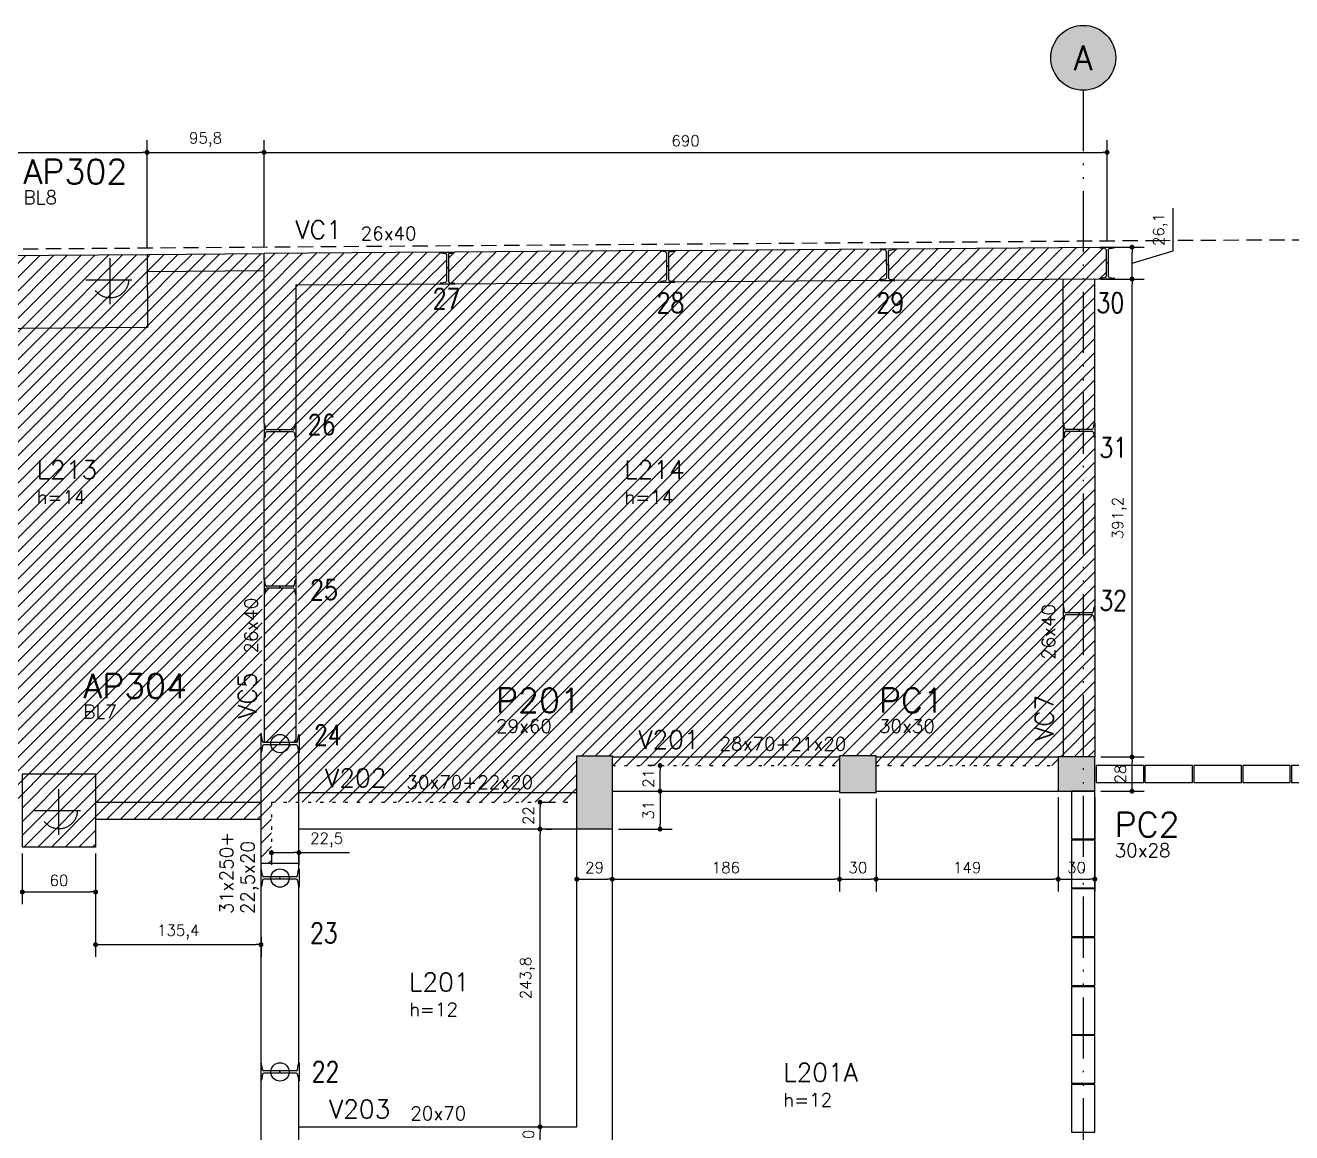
# Model space of a CAD drawing. Extents: x -15987 to 10579, y -7737 to -1189.
# Drawn here: x 5998 to 7035, y -6315 to -5409 of the extents above; entities that cross this region are included whole.
import ezdxf
from ezdxf.enums import TextEntityAlignment as Align

# ---------------------------------------------------------------- set-up
doc = ezdxf.new("R2010")
doc.units = 0
doc.header["$LTSCALE"] = 25
for name, pattern in [('DASHED2', [0.375, 0.25, -0.125]), ('ESTILO_TQS_0002', [0.4, 0.1, -0.3]), ('ESTILO_TQS_0004', [3.3, 2, -0.4, 0.05, -0.4, 0.05, -0.4])]:
    doc.linetypes.add(name, pattern=pattern)
for name, color, linetype in [('228', 7, 'Continuous'), ('72', 7, 'Continuous'), ('COTA', 1, 'Continuous'), ('EIXOS', 1, 'ESTILO_TQS_0004'), ('ESTACA', 1, 'ESTILO_TQS_0002'), ('H2', 252, 'Continuous'), ('H4', 254, 'Continuous'), ('IND-EIXOS', 2, 'Continuous'), ('L-D', 2, 'Continuous'), ('L-N', 4, 'Continuous'), ('P-D', 2, 'Continuous'), ('P-N', 5, 'Continuous'), ('P-S', 5, 'Continuous'), ('PIL-N', 4, 'Continuous'), ('PROJ', 252, 'Continuous'), ('SOLO-FUNDAÇOES', 7, 'Continuous'), ('SOLOD-TEXTO-007', 7, 'Continuous'), ('TERRENO', 1, 'DASHED2'), ('TEXT-EIXOS', 3, 'Continuous'), ('VIG-D', 2, 'Continuous'), ('VIG-N', 4, 'Continuous'), ('VIGA', 3, 'Continuous'), ('VIGAT', 3, 'ESTILO_TQS_0002')]:
    doc.layers.add(name, color=color, linetype=linetype)
doc.styles.add('COTA', font='romans.shx')
doc.styles.add('ROMANS', font='ROMANS')
doc.styles.get("Standard").update_dxf_attribs({"font": 'romans.shx'})
doc.dimstyles.new('forma', dxfattribs={"dimscale": 5, "dimtxt": 1.8, "dimasz": 0.8, "dimexe": 2, "dimexo": 1, "dimgap": 1, "dimtad": 1, "dimdec": 1, "dimzin": 9, "dimtxsty": 'COTA', "dimblk1": 'DOT', "dimblk2": 'DOT', "dimsah": 1, "dimcen": 0, "dimdle": 1, "dimclrd": 256, "dimclre": 256, "dimclrt": 2, "dimadec": 0, "dimazin": 0, "dimtfac": 1, "dimtdec": 0, "dimtmove": 0, "dimatfit": 3, "dimfxl": 1, "dimtolj": 1, "dimtzin": 0, "dimarcsym": 0})

# ---------------------------------------------------------------- blocks, each defined once
blk = doc.blocks.new('A$Cfd6049db')
at = {"layer": 'PROJ'}
for points in [[(-2815.9, -408), (-2776.9, -408), (-2776.9, -394), (-2815.9, -394), (-2815.9, -408)], [(-2775.9, -408), (-2736.9, -408), (-2736.9, -394), (-2775.9, -394), (-2775.9, -408)], [(-2735.9, -408), (-2696.9, -408), (-2696.9, -394), (-2735.9, -394), (-2735.9, -408)], [(-2695.9, -408), (-2656.9, -408), (-2656.9, -394), (-2695.9, -394), (-2695.9, -408)], [(-2655.9, -408), (-2616.9, -408), (-2616.9, -394), (-2655.9, -394), (-2655.9, -408)], [(-2835.9, -415), (-2835.9, -454), (-2816.9, -454), (-2816.9, -415), (-2835.9, -415)], [(-2835.9, -455), (-2835.9, -494), (-2816.9, -494), (-2816.9, -455), (-2835.9, -455)], [(-2835.9, -495), (-2835.9, -534), (-2816.9, -534), (-2816.9, -495), (-2835.9, -495)], [(-2835.9, -535), (-2835.9, -574), (-2816.9, -574), (-2816.9, -535), (-2835.9, -535)], [(-2835.9, -575), (-2835.9, -614), (-2816.9, -614), (-2816.9, -575), (-2835.9, -575)], [(-2835.9, -615), (-2835.9, -654), (-2816.9, -654), (-2816.9, -615), (-2835.9, -615)], [(-2835.9, -655), (-2835.9, -694), (-2816.9, -694), (-2816.9, -655), (-2835.9, -655)]]:
    blk.add_lwpolyline(points, dxfattribs=at)
blk = doc.blocks.new('_EST70')
at = {"layer": 'ESTACA', "linetype": 'ESTILO_TQS_0002'}
for p, q in [((0, -1.333), (0, 1.333)), ((-1.333, 0), (1.333, 0))]:
    blk.add_line(p, q, dxfattribs=at)
blk.add_circle((0, 0), 1, dxfattribs=at)
blk = doc.blocks.new('_Dot')
at = {"color": 0, "linetype": 'ByBlock', "lineweight": -2}
blk.add_line((-0.5, 0), (-1, 0), dxfattribs=at)
at = {"color": 0, "linetype": 'ByBlock', "const_width": 0.5}
blk.add_lwpolyline([(-0.25, 0, 1), (0.25, 0, 1)], format="xyb", close=True, dxfattribs=at)
blk = doc.blocks.new('*D49')
at = {"layer": 'COTA', "lineweight": -2, "transparency": 16777216}
for p, q in [((5857.7, -5593), (5857.7, -5502.7)), ((6097.7, -5591.2), (6097.7, -5502.7)), ((5861.7, -5512.7), (6093.7, -5512.7))]:
    blk.add_line(p, q, dxfattribs=at)
at = {"layer": 'Defpoints', "color": 0, "transparency": 16777216}
for p in [(6097.7, -5512.7), (6097.7, -5596.2), (5857.7, -5598)]:
    blk.add_point(p, dxfattribs=at)
at = {"layer": 'COTA', "lineweight": -2, "transparency": 16777216, "xscale": 4, "yscale": 4, "zscale": 4, "rotation": 180}
blk.add_blockref('_Dot', (5857.7, -5512.7), dxfattribs=at)
at = {"layer": 'COTA', "lineweight": -2, "transparency": 16777216, "xscale": 4, "yscale": 4, "zscale": 4}
blk.add_blockref('_Dot', (6097.7, -5512.7), dxfattribs=at)
at = {"layer": 'COTA', "color": 2, "transparency": 16777216, "insert": (5977.7, -5503.2), "char_height": 9, "attachment_point": 5, "style": 'COTA'}
blk.add_mtext('\\A1;240 ', dxfattribs=at)
blk = doc.blocks.new('*D50')
at = {"layer": 'COTA', "lineweight": -2, "transparency": 16777216}
for p, q in [((6097.7, -5591.2), (6097.7, -5502.7)), ((6193.5, -5590.4), (6193.5, -5502.7)), ((6101.7, -5512.7), (6189.5, -5512.7))]:
    blk.add_line(p, q, dxfattribs=at)
at = {"layer": 'Defpoints', "color": 0, "transparency": 16777216}
for p in [(6193.5, -5512.7), (6097.7, -5596.2), (6193.5, -5595.4)]:
    blk.add_point(p, dxfattribs=at)
at = {"layer": 'COTA', "lineweight": -2, "transparency": 16777216, "xscale": 4, "yscale": 4, "zscale": 4, "rotation": 180}
blk.add_blockref('_Dot', (6097.7, -5512.7), dxfattribs=at)
at = {"layer": 'COTA', "lineweight": -2, "transparency": 16777216, "xscale": 4, "yscale": 4, "zscale": 4}
blk.add_blockref('_Dot', (6193.5, -5512.7), dxfattribs=at)
at = {"layer": 'COTA', "color": 2, "transparency": 16777216, "insert": (6145.6, -5502.3), "char_height": 9, "attachment_point": 5, "style": 'COTA'}
blk.add_mtext('\\A1;95,8 ', dxfattribs=at)
blk = doc.blocks.new('*D53')
at = {"layer": 'COTA', "lineweight": -2, "transparency": 16777216}
for p, q in [((6449.5, -6102.6), (6449.5, -6097.6)), ((6453.5, -6107.6), (6474.5, -6107.6)), ((6478.5, -6112.6), (6478.5, -6117.6))]:
    blk.add_line(p, q, dxfattribs=at)
at = {"layer": 'Defpoints', "color": 0, "transparency": 16777216}
for p in [(6449.5, -6107.6), (6478.5, -6107.6), (6478.5, -6107.6)]:
    blk.add_point(p, dxfattribs=at)
at = {"layer": 'COTA', "lineweight": -2, "transparency": 16777216, "xscale": 4, "yscale": 4, "zscale": 4, "rotation": 180}
blk.add_blockref('_Dot', (6449.5, -6107.6), dxfattribs=at)
at = {"layer": 'COTA', "lineweight": -2, "transparency": 16777216, "xscale": 4, "yscale": 4, "zscale": 4}
blk.add_blockref('_Dot', (6478.5, -6107.6), dxfattribs=at)
at = {"layer": 'COTA', "color": 2, "transparency": 16777216, "insert": (6464, -6098.1), "char_height": 9, "attachment_point": 5, "style": 'COTA'}
blk.add_mtext('\\A1;29 ', dxfattribs=at)
blk = doc.blocks.new('*D54')
at = {"layer": 'COTA', "lineweight": -2, "transparency": 16777216}
for p, q in [((6664.5, -6041.6), (6664.5, -6117.6)), ((6478.5, -6112.6), (6478.5, -6117.6)), ((6482.5, -6107.6), (6660.5, -6107.6))]:
    blk.add_line(p, q, dxfattribs=at)
at = {"layer": 'Defpoints', "color": 0, "transparency": 16777216}
for p in [(6664.5, -6036.6), (6478.5, -6107.6), (6664.5, -6107.6)]:
    blk.add_point(p, dxfattribs=at)
at = {"layer": 'COTA', "lineweight": -2, "transparency": 16777216, "xscale": 4, "yscale": 4, "zscale": 4, "rotation": 180}
blk.add_blockref('_Dot', (6478.5, -6107.6), dxfattribs=at)
at = {"layer": 'COTA', "lineweight": -2, "transparency": 16777216, "xscale": 4, "yscale": 4, "zscale": 4}
blk.add_blockref('_Dot', (6664.5, -6107.6), dxfattribs=at)
at = {"layer": 'COTA', "color": 2, "transparency": 16777216, "insert": (6571.5, -6098.1), "char_height": 9, "attachment_point": 5, "style": 'COTA'}
blk.add_mtext('\\A1;186 ', dxfattribs=at)
blk = doc.blocks.new('*D55')
at = {"layer": 'COTA', "lineweight": -2, "transparency": 16777216}
for p, q in [((6664.5, -6041.6), (6664.5, -6117.6)), ((6694.5, -6041.6), (6694.5, -6117.6)), ((6668.5, -6107.6), (6690.5, -6107.6))]:
    blk.add_line(p, q, dxfattribs=at)
at = {"layer": 'Defpoints', "color": 0, "transparency": 16777216}
for p in [(6664.5, -6036.6), (6694.5, -6036.6), (6694.5, -6107.6)]:
    blk.add_point(p, dxfattribs=at)
at = {"layer": 'COTA', "lineweight": -2, "transparency": 16777216, "xscale": 4, "yscale": 4, "zscale": 4, "rotation": 180}
blk.add_blockref('_Dot', (6664.5, -6107.6), dxfattribs=at)
at = {"layer": 'COTA', "lineweight": -2, "transparency": 16777216, "xscale": 4, "yscale": 4, "zscale": 4}
blk.add_blockref('_Dot', (6694.5, -6107.6), dxfattribs=at)
at = {"layer": 'COTA', "color": 2, "transparency": 16777216, "insert": (6679.5, -6098.1), "char_height": 9, "attachment_point": 5, "style": 'COTA'}
blk.add_mtext('\\A1;30 ', dxfattribs=at)
blk = doc.blocks.new('*D56')
at = {"layer": 'COTA', "lineweight": -2, "transparency": 16777216}
for p, q in [((6694.5, -6041.6), (6694.5, -6117.6)), ((6843.5, -6040.6), (6843.5, -6117.6)), ((6698.5, -6107.6), (6839.5, -6107.6))]:
    blk.add_line(p, q, dxfattribs=at)
at = {"layer": 'Defpoints', "color": 0, "transparency": 16777216}
for p in [(6694.5, -6036.6), (6843.5, -6035.6), (6843.5, -6107.6)]:
    blk.add_point(p, dxfattribs=at)
at = {"layer": 'COTA', "lineweight": -2, "transparency": 16777216, "xscale": 4, "yscale": 4, "zscale": 4, "rotation": 180}
blk.add_blockref('_Dot', (6694.5, -6107.6), dxfattribs=at)
at = {"layer": 'COTA', "lineweight": -2, "transparency": 16777216, "xscale": 4, "yscale": 4, "zscale": 4}
blk.add_blockref('_Dot', (6843.5, -6107.6), dxfattribs=at)
at = {"layer": 'COTA', "color": 2, "transparency": 16777216, "insert": (6769, -6098.1), "char_height": 9, "attachment_point": 5, "style": 'COTA'}
blk.add_mtext('\\A1;149 ', dxfattribs=at)
blk = doc.blocks.new('*D57')
at = {"layer": 'COTA', "lineweight": -2, "transparency": 16777216}
for p, q in [((6843.5, -6040.6), (6843.5, -6117.6)), ((6873.5, -6040.6), (6873.5, -6117.6)), ((6847.5, -6107.6), (6869.5, -6107.6))]:
    blk.add_line(p, q, dxfattribs=at)
at = {"layer": 'Defpoints', "color": 0, "transparency": 16777216}
for p in [(6843.5, -6035.6), (6873.5, -6035.6), (6873.5, -6107.6)]:
    blk.add_point(p, dxfattribs=at)
at = {"layer": 'COTA', "lineweight": -2, "transparency": 16777216, "xscale": 4, "yscale": 4, "zscale": 4, "rotation": 180}
blk.add_blockref('_Dot', (6843.5, -6107.6), dxfattribs=at)
at = {"layer": 'COTA', "lineweight": -2, "transparency": 16777216, "xscale": 4, "yscale": 4, "zscale": 4}
blk.add_blockref('_Dot', (6873.5, -6107.6), dxfattribs=at)
at = {"layer": 'COTA', "color": 2, "transparency": 16777216, "insert": (6858.5, -6098.1), "char_height": 9, "attachment_point": 5, "style": 'COTA'}
blk.add_mtext('\\A1;30 ', dxfattribs=at)
blk = doc.blocks.new('*D58')
at = {"layer": 'COTA', "lineweight": -2, "transparency": 16777216}
for p, q in [((6878.5, -6007.6), (6913.9, -6007.6)), ((6903.9, -6031.6), (6903.9, -6011.6)), ((6878.5, -6035.6), (6913.9, -6035.6))]:
    blk.add_line(p, q, dxfattribs=at)
at = {"layer": 'Defpoints', "color": 0, "transparency": 16777216}
for p in [(6873.5, -6007.6), (6903.9, -6007.6), (6873.5, -6035.6)]:
    blk.add_point(p, dxfattribs=at)
at = {"layer": 'COTA', "lineweight": -2, "transparency": 16777216, "xscale": 4, "yscale": 4, "zscale": 4}
for p, rotation in [((6903.9, -6007.6), 90), ((6903.9, -6035.6), 270)]:
    blk.add_blockref('_Dot', p, dxfattribs=dict(at, rotation=rotation))
at = {"layer": 'COTA', "color": 2, "transparency": 16777216, "insert": (6894.4, -6021.6), "char_height": 9, "attachment_point": 5, "rotation": 90, "style": 'COTA'}
blk.add_mtext('\\A1;28 ', dxfattribs=at)
blk = doc.blocks.new('*D59')
at = {"layer": 'COTA', "lineweight": -2, "transparency": 16777216}
for p, q in [((6878.5, -5616.4), (6913.9, -5616.4)), ((6903.9, -6003.6), (6903.9, -5620.4)), ((6878.5, -6007.6), (6913.9, -6007.6))]:
    blk.add_line(p, q, dxfattribs=at)
at = {"layer": 'Defpoints', "color": 0, "transparency": 16777216}
for p in [(6873.5, -5616.4), (6903.9, -5616.4), (6873.5, -6007.6)]:
    blk.add_point(p, dxfattribs=at)
at = {"layer": 'COTA', "lineweight": -2, "transparency": 16777216, "xscale": 4, "yscale": 4, "zscale": 4}
for p, rotation in [((6903.9, -5616.4), 90), ((6903.9, -6007.6), 270)]:
    blk.add_blockref('_Dot', p, dxfattribs=dict(at, rotation=rotation))
at = {"layer": 'COTA', "color": 2, "transparency": 16777216, "insert": (6893.5, -5812), "char_height": 9, "attachment_point": 5, "rotation": 90, "style": 'COTA'}
blk.add_mtext('\\A1;391,2 ', dxfattribs=at)
blk = doc.blocks.new('*D60')
at = {"layer": 'COTA', "lineweight": -2, "transparency": 16777216}
for p, q in [((6937.5, -5593.3), (6937.5, -5558.4)), ((6888.5, -5590.3), (6913.9, -5590.3)), ((6903.9, -5603.4), (6937.5, -5593.3)), ((6903.9, -5612.4), (6903.9, -5594.3)), ((6878.5, -5616.4), (6913.9, -5616.4))]:
    blk.add_line(p, q, dxfattribs=at)
at = {"layer": 'Defpoints', "color": 0, "transparency": 16777216}
for p in [(6883.5, -5590.3), (6903.9, -5590.3), (6873.5, -5616.4)]:
    blk.add_point(p, dxfattribs=at)
at = {"layer": 'COTA', "lineweight": -2, "transparency": 16777216, "xscale": 4, "yscale": 4, "zscale": 4}
for p, rotation in [((6903.9, -5590.3), 90), ((6903.9, -5616.4), 270)]:
    blk.add_blockref('_Dot', p, dxfattribs=dict(at, rotation=rotation))
at = {"layer": 'COTA', "color": 2, "transparency": 16777216, "insert": (6927.1, -5575.9), "char_height": 9, "attachment_point": 5, "rotation": 90, "style": 'COTA'}
blk.add_mtext('\\A1;26,1 ', dxfattribs=at)
blk = doc.blocks.new('*D90')
at = {"layer": 'COTA', "lineweight": -2, "transparency": 16777216}
for p, q in [((6499.6, -6035.6), (6527.6, -6035.6)), ((6517.6, -6039.6), (6517.6, -6062.6)), ((6483.5, -6066.6), (6527.6, -6066.6))]:
    blk.add_line(p, q, dxfattribs=at)
at = {"layer": 'Defpoints', "color": 0, "transparency": 16777216}
for p in [(6494.6, -6035.6), (6478.5, -6066.6), (6517.6, -6066.6)]:
    blk.add_point(p, dxfattribs=at)
at = {"layer": 'COTA', "lineweight": -2, "transparency": 16777216, "xscale": 4, "yscale": 4, "zscale": 4}
for p, rotation in [((6517.6, -6035.6), 90), ((6517.6, -6066.6), 270)]:
    blk.add_blockref('_Dot', p, dxfattribs=dict(at, rotation=rotation))
at = {"layer": 'COTA', "color": 2, "transparency": 16777216, "insert": (6508.1, -6051.1), "char_height": 9, "attachment_point": 5, "rotation": 90, "style": 'COTA'}
blk.add_mtext('\\A1;31 ', dxfattribs=at)
blk = doc.blocks.new('perfilW310x52')
at = {"layer": 'PROJ', "linetype": 'Continuous'}
for p, q in [((-0.084, 0.158), (0.064, 0.158)), ((-0.031, 0.144), (-0.076, 0.151)), ((-0.02, 0.132), (-0.02, -0.132)), ((0, 0.132), (0, -0.132)), ((0.011, 0.144), (0.056, 0.151)), ((-0.084, -0.158), (0.064, -0.158)), ((-0.031, -0.144), (-0.076, -0.151)), ((0.011, -0.144), (0.056, -0.151))]:
    blk.add_line(p, q, dxfattribs=at)
at = {"layer": 'PROJ'}
blk.add_circle((-0.01, 0), 0.075, dxfattribs=at)
at = {"layer": 'PROJ', "linetype": 'Continuous'}
for centre, radius, start, end in [((-0.076, 0.158), 0.00749, 180, 270), ((-0.032, 0.132), 0.0125, 0, 81.1582), ((0.012, 0.132), 0.0125, 98.8418, 180), ((0.056, 0.158), 0.00749, 270, 0), ((-0.076, -0.158), 0.00749, 90, 180), ((-0.032, -0.132), 0.0125, 278.8418, 0), ((0.012, -0.132), 0.0125, 180, 261.1582), ((0.056, -0.158), 0.00749, 0, 90)]:
    blk.add_arc(centre, radius, start, end, dxfattribs=at)
at = {"layer": 'PROJ'}
blk.add_point((-0.01, 0), dxfattribs=at)
blk = doc.blocks.new('perfilW250x38-5')
at = {"layer": 'PROJ', "linetype": 'Continuous'}
for p, q in [((0.086, 0.066), (0.206, 0.066)), ((0.129, 0.054), (0.092, 0.059)), ((0.138, 0.043), (0.138, -0.172)), ((0.154, 0.043), (0.154, -0.172)), ((0.163, 0.054), (0.2, 0.059)), ((0.086, -0.194), (0.206, -0.194)), ((0.129, -0.183), (0.092, -0.188)), ((0.163, -0.183), (0.2, -0.188))]:
    blk.add_line(p, q, dxfattribs=at)
for centre, radius, start, end in [((0.092, 0.066), 0.00614, 180, 270), ((0.128, 0.043), 0.0102, 0, 81.1582), ((0.164, 0.043), 0.0102, 98.8418, 180), ((0.2, 0.066), 0.00614, 270, 0), ((0.092, -0.194), 0.00614, 90, 180), ((0.128, -0.172), 0.0102, 278.8418, 0), ((0.164, -0.172), 0.0102, 180, 261.1582), ((0.2, -0.194), 0.00614, 0, 90)]:
    blk.add_arc(centre, radius, start, end, dxfattribs=at)
at = {"layer": 'PROJ'}
blk.add_point((0.146, -0.064), dxfattribs=at)
blk = doc.blocks.new('A$Cef5519e7')
at = {"layer": 'VIGA'}
for points in [[(554, -141.6), (410, -142.7)], [(410, -281.8), (410, -142.7)], [(734, -140.3), (566.1, -141.6)], [(746.1, -140.2), (914, -138.9)], [(926, -138.8), (1094, -137.6)], [(914.2, -164.9), (746.3, -166.2)], [(1094.2, -163.6), (926.2, -164.8)], [(1064, -281.5), (1064, -163.8)], [(1090, -281.5), (1090, -163.6)], [(436, -168.5), (554.2, -167.6)], [(436, -168.5), (436, -281.8)], [(566.1, -167.6), (734.2, -166.3)], [(410, -409.8), (410, -293.9)], [(436, -293.9), (436, -409.8)], [(1064, -293.6), (1064, -431.5)], [(1090, -293.6), (1090, -431.5)], [(410, -421.9), (410, -542.9)], [(436, -421.9), (436, -542.9)], [(407.5, -646.5), (407.5, -551.2)], [(438.5, -646.5), (438.5, -551.2)], [(407.5, -805.2), (407.5, -661.2)], [(438.5, -805.2), (438.5, -661.2)], [(407.5, -915.2), (407.5, -820)], [(438.5, -915.2), (438.5, -820)]]:
    blk.add_lwpolyline(points, dxfattribs=at)
at = {"layer": 'SOLO-FUNDAÇOES', "color": 111, "xscale": 100, "yscale": 100, "zscale": 100}
blk.add_blockref('perfilW250x38-5', (545.4, -148.1), dxfattribs=at)
for name, p, rotation in [('perfilW250x38-5', (725.5, -146.9), 0.4262441067884888), ('perfilW250x38-5', (905.5, -145.5), 0.4262441067884888), ('perfilW250x38-5', (1085.4, -144.2), 0.4262441067884888), ('perfilW250x38-5', (429.4, -273.3), 270), ('perfilW250x38-5', (1083.4, -272.9), 270), ('perfilW250x38-5', (429.4, -401.3), 270), ('perfilW250x38-5', (1083.4, -423), 270), ('perfilW310x52', (423, -544.9), 270), ('perfilW310x52', (423, -654.9), 270), ('perfilW310x52', (423, -813.6), 270)]:
    blk.add_blockref(name, p, dxfattribs=dict(at, rotation=rotation))
at = {"layer": 'SOLOD-TEXTO-007', "style": 'ROMANS', "width": 0.8}
for s, p in [('27', (548, -188)), ('28', (731.3, -191.3)), ('29', (911.3, -191.3)), ('30', (1091.3, -191.3)), ('26', (445.8, -291)), ('31', (1093.6, -309.8)), ('25', (447.7, -426.2)), ('32', (1093.6, -435)), ('24', (450.8, -545.1)), ('23', (447.6, -707.2)), ('22', (449, -820.6))]:
    blk.add_text(s, height=16.5, dxfattribs=at).set_placement(p)
blk = doc.blocks.new('*D139')
at = {"layer": 'COTA', "lineweight": -2, "transparency": 16777216}
for p, q in [((6193.5, -5590.4), (6193.5, -5502.7)), ((6883.5, -5585.3), (6883.5, -5502.7)), ((6197.5, -5512.7), (6879.5, -5512.7))]:
    blk.add_line(p, q, dxfattribs=at)
at = {"layer": 'Defpoints', "color": 0, "transparency": 16777216}
for p in [(6883.5, -5512.7), (6193.5, -5595.4), (6883.5, -5590.3)]:
    blk.add_point(p, dxfattribs=at)
at = {"layer": 'COTA', "lineweight": -2, "transparency": 16777216, "xscale": 4, "yscale": 4, "zscale": 4, "rotation": 180}
blk.add_blockref('_Dot', (6193.5, -5512.7), dxfattribs=at)
at = {"layer": 'COTA', "lineweight": -2, "transparency": 16777216, "xscale": 4, "yscale": 4, "zscale": 4}
blk.add_blockref('_Dot', (6883.5, -5512.7), dxfattribs=at)
at = {"layer": 'COTA', "color": 2, "transparency": 16777216, "insert": (6538.5, -5503.2), "char_height": 9, "attachment_point": 5, "style": 'COTA'}
blk.add_mtext('\\A1;690 ', dxfattribs=at)
blk = doc.blocks.new('*D99')
at = {"layer": 'COTA', "lineweight": -2, "transparency": 16777216}
for p, q in [((5995.6, -6086.5), (5995.6, -6128.1)), ((6055.6, -6086.5), (6055.6, -6128.1)), ((5999.6, -6118.1), (6051.6, -6118.1))]:
    blk.add_line(p, q, dxfattribs=at)
at = {"layer": 'Defpoints', "color": 0, "transparency": 16777216}
for p in [(5995.6, -6081.5), (6055.6, -6081.5), (6055.6, -6118.1)]:
    blk.add_point(p, dxfattribs=at)
at = {"layer": 'COTA', "lineweight": -2, "transparency": 16777216, "xscale": 4, "yscale": 4, "zscale": 4, "rotation": 180}
blk.add_blockref('_Dot', (5995.6, -6118.1), dxfattribs=at)
at = {"layer": 'COTA', "lineweight": -2, "transparency": 16777216, "xscale": 4, "yscale": 4, "zscale": 4}
blk.add_blockref('_Dot', (6055.6, -6118.1), dxfattribs=at)
at = {"layer": 'COTA', "color": 2, "transparency": 16777216, "insert": (6025.6, -6108.6), "char_height": 9, "attachment_point": 5, "style": 'COTA'}
blk.add_mtext('\\A1;60 ', dxfattribs=at)
blk = doc.blocks.new('*D106')
at = {"layer": 'COTA', "lineweight": -2, "transparency": 16777216}
for p, q in [((6424.4, -6310.3), (6429.4, -6310.3)), ((6419.4, -6326.3), (6419.4, -6314.3)), ((6424.4, -6330.3), (6429.4, -6330.3))]:
    blk.add_line(p, q, dxfattribs=at)
at = {"layer": 'Defpoints', "color": 0, "transparency": 16777216}
for p in [(6419.4, -6310.3), (6419.4, -6310.3), (6419.4, -6330.3)]:
    blk.add_point(p, dxfattribs=at)
at = {"layer": 'COTA', "lineweight": -2, "transparency": 16777216, "xscale": 4, "yscale": 4, "zscale": 4}
for p, rotation in [((6419.4, -6310.3), 90), ((6419.4, -6330.3), 270)]:
    blk.add_blockref('_Dot', p, dxfattribs=dict(at, rotation=rotation))
at = {"layer": 'COTA', "color": 2, "transparency": 16777216, "insert": (6409.9, -6320.3), "char_height": 9, "attachment_point": 5, "rotation": 90, "style": 'COTA'}
blk.add_mtext('\\A1;20 ', dxfattribs=at)
blk = doc.blocks.new('*D107')
at = {"layer": 'COTA', "lineweight": -2, "transparency": 16777216}
for p, q in [((6419.4, -6306.3), (6419.4, -6070.6)), ((6424.4, -6066.6), (6429.4, -6066.6)), ((6424.4, -6310.3), (6429.4, -6310.3))]:
    blk.add_line(p, q, dxfattribs=at)
at = {"layer": 'Defpoints', "color": 0, "transparency": 16777216}
for p in [(6419.4, -6066.6), (6419.4, -6066.6), (6419.4, -6310.3)]:
    blk.add_point(p, dxfattribs=at)
at = {"layer": 'COTA', "lineweight": -2, "transparency": 16777216, "xscale": 4, "yscale": 4, "zscale": 4}
for p, rotation in [((6419.4, -6066.6), 90), ((6419.4, -6310.3), 270)]:
    blk.add_blockref('_Dot', p, dxfattribs=dict(at, rotation=rotation))
at = {"layer": 'COTA', "color": 2, "transparency": 16777216, "insert": (6409, -6188.5), "char_height": 9, "attachment_point": 5, "rotation": 90, "style": 'COTA'}
blk.add_mtext('\\A1;243,8 ', dxfattribs=at)
blk = doc.blocks.new('*D113')
at = {"layer": 'COTA', "lineweight": -2, "transparency": 16777216}
for p, q in [((6419.4, -6062.6), (6419.4, -6048.6)), ((6421.6, -6044.6), (6429.4, -6044.6)), ((6424.4, -6066.6), (6429.4, -6066.6))]:
    blk.add_line(p, q, dxfattribs=at)
at = {"layer": 'Defpoints', "color": 0, "transparency": 16777216}
for p in [(6416.6, -6044.6), (6419.4, -6044.6), (6419.4, -6066.6)]:
    blk.add_point(p, dxfattribs=at)
at = {"layer": 'COTA', "lineweight": -2, "transparency": 16777216, "xscale": 4, "yscale": 4, "zscale": 4}
for p, rotation in [((6419.4, -6044.6), 90), ((6419.4, -6066.6), 270)]:
    blk.add_blockref('_Dot', p, dxfattribs=dict(at, rotation=rotation))
at = {"layer": 'COTA', "color": 2, "transparency": 16777216, "insert": (6409.9, -6055.6), "char_height": 9, "attachment_point": 5, "rotation": 90, "style": 'COTA'}
blk.add_mtext('\\A1;22 ', dxfattribs=at)
blk = doc.blocks.new('*D114')
at = {"layer": 'COTA', "lineweight": -2, "transparency": 16777216}
for p, q in [((6513.4, -6014.6), (6507.6, -6014.6)), ((6517.6, -6031.6), (6517.6, -6018.6)), ((6499.6, -6035.6), (6527.6, -6035.6))]:
    blk.add_line(p, q, dxfattribs=at)
at = {"layer": 'Defpoints', "color": 0, "transparency": 16777216}
for p in [(6517.6, -6014.6), (6518.4, -6014.6), (6494.6, -6035.6)]:
    blk.add_point(p, dxfattribs=at)
at = {"layer": 'COTA', "lineweight": -2, "transparency": 16777216, "xscale": 4, "yscale": 4, "zscale": 4}
for p, rotation in [((6517.6, -6014.6), 90), ((6517.6, -6035.6), 270)]:
    blk.add_blockref('_Dot', p, dxfattribs=dict(at, rotation=rotation))
at = {"layer": 'COTA', "color": 2, "transparency": 16777216, "insert": (6508.1, -6025.1), "char_height": 9, "attachment_point": 5, "rotation": 90, "style": 'COTA'}
blk.add_mtext('\\A1;21 ', dxfattribs=at)
blk = doc.blocks.new('*D115')
at = {"layer": 'COTA', "lineweight": -2, "transparency": 16777216}
for p, q in [((6199.5, -6083.9), (6199.5, -6095.9)), ((6222, -6083.9), (6222, -6095.9)), ((6203.5, -6085.9), (6218, -6085.9)), ((6222, -6085.9), (6263.4, -6085.9))]:
    blk.add_line(p, q, dxfattribs=at)
at = {"layer": 'Defpoints', "color": 0, "transparency": 16777216}
for p in [(6199.5, -6078.9), (6222, -6078.9), (6222, -6085.9)]:
    blk.add_point(p, dxfattribs=at)
at = {"layer": 'COTA', "lineweight": -2, "transparency": 16777216, "xscale": 4, "yscale": 4, "zscale": 4, "rotation": 180}
blk.add_blockref('_Dot', (6199.5, -6085.9), dxfattribs=at)
at = {"layer": 'COTA', "lineweight": -2, "transparency": 16777216, "xscale": 4, "yscale": 4, "zscale": 4}
blk.add_blockref('_Dot', (6222, -6085.9), dxfattribs=at)
at = {"layer": 'COTA', "color": 2, "transparency": 16777216, "insert": (6244.7, -6075.5), "char_height": 9, "attachment_point": 5, "style": 'COTA'}
blk.add_mtext('\\A1;22,5 ', dxfattribs=at)
blk = doc.blocks.new('*D116')
at = {"layer": 'COTA', "lineweight": -2, "transparency": 16777216}
for p, q in [((6055.6, -6086.5), (6055.6, -6171.2)), ((6191, -6155), (6191, -6171.2)), ((6059.6, -6161.2), (6187, -6161.2))]:
    blk.add_line(p, q, dxfattribs=at)
at = {"layer": 'Defpoints', "color": 0, "transparency": 16777216}
for p in [(6055.6, -6081.5), (6191, -6150), (6191, -6161.2)]:
    blk.add_point(p, dxfattribs=at)
at = {"layer": 'COTA', "lineweight": -2, "transparency": 16777216, "xscale": 4, "yscale": 4, "zscale": 4, "rotation": 180}
blk.add_blockref('_Dot', (6055.6, -6161.2), dxfattribs=at)
at = {"layer": 'COTA', "lineweight": -2, "transparency": 16777216, "xscale": 4, "yscale": 4, "zscale": 4}
blk.add_blockref('_Dot', (6191, -6161.2), dxfattribs=at)
at = {"layer": 'COTA', "color": 2, "transparency": 16777216, "insert": (6123.3, -6150.8), "char_height": 9, "attachment_point": 5, "style": 'COTA'}
blk.add_mtext('\\A1;135,4 ', dxfattribs=at)

msp = doc.modelspace()

# ---------------------------------------------------------------- hatches: boundary and pattern name
at = {"layer": 'H2'}
h = msp.add_hatch(dxfattribs=at)
h.set_pattern_fill('ANSI31', color=256, scale=2.5, style=0)
h.paths.add_polyline_path([(5857.72, -5598.04), (6097.71, -5596.19), (6098.17, -5656.19), (5858.18, -5658.04)])
h = msp.add_hatch(dxfattribs=at)
h.set_pattern_fill('ANSI31', color=256, scale=2.5, style=0)
h.paths.add_polyline_path([(6097.71, -5596.19), (6097.82, -5610.19), (6193.52, -5609.45), (6193.52, -5595.45)])
h = msp.add_hatch(dxfattribs=at)
h.set_pattern_fill('ANSI31', color=256, scale=2.5, style=0)
h.paths.add_polyline_path([(6337.52, -5594.34), (6338.13, -5594.95), (6341.87, -5595.53), (6342.74, -5596.54), (6342.74, -5618.13), (6341.87, -5619.14), (6338.13, -5619.72), (6337.52, -5620.34), (6219.52, -5621.25), (6219.52, -5734.58), (6218.9, -5735.2), (6218.32, -5738.94), (6217.31, -5739.8), (6195.72, -5739.8), (6194.71, -5738.94), (6194.13, -5735.2), (6193.52, -5734.58), (6193.52, -5595.45)])
h = msp.add_hatch(dxfattribs=at)
h.set_pattern_fill('ANSI31', color=256, scale=2.5, style=0)
h.paths.add_polyline_path([(6522.75, -5595.21, 0.3697038), (6521.87, -5594.21), (6518.13, -5593.65, -0.4142136), (6517.51, -5593.04), (6349.6, -5594.34, -0.3264465), (6349.17, -5594.92), (6345.24, -5595.53, 0.3697038), (6344.38, -5596.54), (6344.38, -5618.13, 0.3697038), (6345.24, -5619.14), (6348.98, -5619.72, -0.4119676), (6349.6, -5620.33), (6517.7, -5619.04, -0.3264465), (6518.13, -5618.45), (6522.05, -5617.81, 0.3697038), (6522.91, -5616.79)])
h = msp.add_hatch(dxfattribs=at)
h.set_pattern_fill('ANSI31', color=256, scale=2.5, style=0)
h.paths.add_polyline_path([(6702.74, -5593.87, 0.3697038), (6701.86, -5592.87), (6698.12, -5592.31, -0.4142136), (6697.5, -5591.7), (6529.59, -5592.95, -0.3264465), (6529.16, -5593.54), (6525.24, -5594.18, 0.3697038), (6524.38, -5595.2), (6524.54, -5616.78, 0.3697038), (6525.42, -5617.79), (6529.16, -5618.34, -0.4142132), (6529.78, -5618.95), (6697.69, -5617.7, -0.3264462), (6698.12, -5617.11), (6702.04, -5616.47, 0.3697038), (6702.9, -5615.46)])
h = msp.add_hatch(dxfattribs=at)
h.set_pattern_fill('ANSI31', color=256, scale=2.5, style=0)
h.paths.add_polyline_path([(6882.73, -5592.53, 0.3697038), (6881.85, -5591.53), (6878.11, -5590.97, -0.4142136), (6877.49, -5590.36), (6709.58, -5591.61, -0.3264465), (6709.15, -5592.2), (6705.23, -5592.84, 0.3697038), (6704.37, -5593.86), (6704.53, -5615.44, 0.3697038), (6705.41, -5616.45), (6709.15, -5617, -0.4142132), (6709.77, -5617.61), (6877.68, -5616.36, -0.3264462), (6878.11, -5615.77), (6882.03, -5615.13, 0.3697038), (6882.89, -5614.12)])
h = msp.add_hatch(dxfattribs=at)
h.set_pattern_fill('ANSI31', color=256, scale=2.5, style=0)
h.paths.add_polyline_path([(5868.52, -6021.45), (5868.52, -5657.96), (6098.17, -5656.19), (6097.82, -5610.19), (6193.52, -5609.45), (6191.02, -6044.59), (6190.67, -6044.6), (6055.65, -6044.6), (6055.65, -6021.45), (5995.65, -6021.45), (5995.65, -6044.6), (5891.52, -6044.6), (5891.52, -6021.45)])
h = msp.add_hatch(dxfattribs=at)
h.set_pattern_fill('ANSI31', color=256, scale=2.5, style=0)
h.paths.add_polyline_path([(6222.02, -6036.6), (6449.52, -6036.6), (6449.52, -6006.6), (6478.52, -6006.6), (6478.52, -6007.59), (6664.52, -6007.59), (6664.52, -6006.6), (6694.52, -6006.6), (6694.52, -6007.6), (6847.52, -6007.6), (6847.52, -5616.59), (6219.52, -5621.25)])
h = msp.add_hatch(dxfattribs=at)
h.set_pattern_fill('ANSI31', color=256, scale=2.5, style=0)
h.paths.add_polyline_path([(6847.52, -5616.59), (6873.52, -5616.39), (6873.52, -5734.27), (6872.91, -5734.89), (6872.33, -5738.63), (6871.32, -5739.49), (6849.73, -5739.49), (6848.72, -5738.63), (6848.14, -5734.89), (6847.52, -5734.27)])
h = msp.add_hatch(dxfattribs=at)
h.set_pattern_fill('ANSI31', color=256, scale=2.5, style=0)
h.paths.add_polyline_path([(6193.52, -5746.66), (6194.13, -5746.05), (6194.71, -5742.31), (6195.72, -5741.44), (6217.31, -5741.44), (6218.32, -5742.31), (6218.9, -5746.05), (6219.52, -5746.66), (6219.52, -5862.58), (6218.9, -5863.2), (6218.32, -5866.94), (6217.31, -5867.8), (6195.72, -5867.8), (6194.71, -5866.94), (6194.13, -5863.2), (6193.52, -5862.58)])
h = msp.add_hatch(dxfattribs=at)
h.set_pattern_fill('ANSI31', color=256, scale=2.5, style=0)
h.paths.add_polyline_path([(6847.52, -5746.35), (6848.14, -5745.74), (6848.72, -5742), (6849.73, -5741.13), (6871.32, -5741.13), (6872.33, -5742), (6872.91, -5745.74), (6873.52, -5746.35), (6873.52, -5884.31), (6872.91, -5884.93), (6872.33, -5888.67), (6871.32, -5889.54), (6849.73, -5889.54), (6848.72, -5888.67), (6848.14, -5884.93), (6847.52, -5884.31)])
h = msp.add_hatch(dxfattribs=at)
h.set_pattern_fill('ANSI31', color=256, scale=2.5, style=0)
h.paths.add_polyline_path([(6193.52, -5874.66), (6194.13, -5874.05), (6194.71, -5870.31), (6195.72, -5869.44), (6217.31, -5869.44), (6218.32, -5870.31), (6218.9, -5874.05), (6219.52, -5874.66), (6219.52, -5995.63), (6193.52, -5995.63)])
h = msp.add_hatch(dxfattribs=at)
h.set_pattern_fill('ANSI31', color=256, scale=2.5, style=0)
h.paths.add_polyline_path([(6847.52, -5896.39), (6848.14, -5895.78), (6848.72, -5892.04), (6849.73, -5891.17), (6871.32, -5891.17), (6872.33, -5892.04), (6872.91, -5895.78), (6873.52, -5896.39), (6873.52, -6007.6), (6847.52, -6007.6)])
h = msp.add_hatch(dxfattribs=at)
h.set_pattern_fill('ANSI31', color=256, scale=2.5, style=0)
h.paths.add_polyline_path([(6199.52, -6044.6), (6222.02, -6044.6), (6222.02, -6003.99), (6221.62, -6003.24), (6220.91, -5998.68), (6219.68, -5997.62), (6193.36, -5997.62), (6192.13, -5998.68), (6191.42, -6003.24), (6191.02, -6003.99), (6191.02, -6094.6), (6199.52, -6094.6)])
for points in [[(6449.52, -6006.6), (6478.52, -6006.6), (6478.52, -6066.6), (6449.52, -6066.6)], [(6664.52, -6036.6), (6694.52, -6036.6), (6694.52, -6006.6), (6664.52, -6006.6)], [(6843.52, -6035.6), (6873.52, -6035.6), (6873.52, -6007.6), (6843.52, -6007.6)]]:
    msp.add_hatch(color=256, dxfattribs=at).paths.add_polyline_path(points)
h = msp.add_hatch(dxfattribs=at)
h.set_pattern_fill('ANSI31', color=256, scale=2.5, style=0)
h.paths.add_polyline_path([(6478.52, -6007.59), (6664.52, -6007.59), (6664.52, -6014.6), (6478.52, -6014.6)])
h = msp.add_hatch(dxfattribs=at)
h.set_pattern_fill('ANSI31', color=256, scale=2.5, style=0)
h.paths.add_polyline_path([(6694.52, -6007.6), (6843.52, -6007.6), (6843.52, -6014.6), (6694.52, -6014.6)])
h = msp.add_hatch(dxfattribs=at)
h.set_pattern_fill('ANSI31', color=256, scale=2.5, style=0)
h.paths.add_polyline_path([(6055.65, -6021.45), (6055.65, -6081.45), (5995.65, -6081.45), (5995.65, -6021.45)])
h = msp.add_hatch(dxfattribs=at)
h.set_pattern_fill('ANSI31', color=256, scale=2.5, style=0)
h.paths.add_polyline_path([(6449.52, -6036.6), (6222.37, -6036.62), (6222.37, -6044.61), (6449.52, -6044.58)])
h = msp.add_hatch(dxfattribs=at)
h.set_pattern_fill('ANSI31', color=256, scale=2.5, style=0)
h.paths.add_polyline_path([(6190.67, -6044.6), (6055.65, -6044.6), (6055.65, -6058.6), (6190.67, -6058.6)])
at = {"layer": 'H4'}
h = msp.add_hatch(color=256, dxfattribs=at)
edge = h.paths.add_edge_path()
edge.add_arc((6864.02, -5435.33), 26.59, 0, 360)

# ---------------------------------------------------------------- linework, layer by layer
at = {"layer": 'COTA'}
msp.add_lwpolyline([(6337.52, -5594.34), (6338.13, -5594.95), (6341.87, -5595.53), (6342.74, -5596.54)], dxfattribs=at)
at = {"layer": 'EIXOS'}
msp.add_line((6864.02, -5461.86), (6864.02, -7689.12), dxfattribs=at)
at = {"layer": 'IND-EIXOS'}
msp.add_circle((6864.02, -5435.33), 26.59, dxfattribs=at)
at = {"layer": 'P-N', "linetype": 'Continuous'}
msp.add_lwpolyline([(6843.52, -6035.6), (6873.52, -6035.6), (6873.52, -6007.6), (6843.52, -6007.6), (6843.52, -6035.6)], dxfattribs=at)
at = {"layer": 'P-S'}
for points in [[(6449.52, -6006.6), (6478.52, -6006.6), (6478.52, -6066.6), (6449.52, -6066.6), (6449.52, -6006.6)], [(6664.52, -6036.6), (6694.52, -6036.6), (6694.52, -6006.6), (6664.52, -6006.6), (6664.52, -6036.6)]]:
    msp.add_lwpolyline(points, dxfattribs=at)
at = {"layer": 'TERRENO', "linetype": 'DASHED2', "ltscale": 2}
msp.add_lwpolyline([(8359.47, -5578.84), (7610.11, -5581.94), (6927.42, -5584.99), (5669.14, -5594.35), (5498.88, -6591.06), (5414.85, -7102.45), (5328.14, -7538.06), (5319.52, -7588.6), (6247, -7593.14), (6553.8, -7594.59), (6798.65, -7597.01), (7370.85, -7596.96), (7899.7, -7605.56), (8137.16, -7606.46)], dxfattribs=at)
at = {"layer": 'VIGA'}
msp.add_line((6191.02, -6094.6), (6222.02, -6094.6), dxfattribs=at)
for points in [[(5857.72, -5598.04), (6097.71, -5596.19), (6098.17, -5656.19), (5858.18, -5658.04), (5857.72, -5598.04)], [(6097.71, -5596.19), (6193.52, -5595.45)], [(6097.82, -5610.19), (6193.52, -5609.45)], [(6847.52, -5896.39), (6847.52, -6007.6)], [(6873.52, -5896.39), (6873.52, -6007.6)], [(6478.52, -6007.59), (6664.52, -6007.59)], [(6694.52, -6007.6), (6843.52, -6007.6)], [(6222.02, -6036.6), (6449.52, -6036.6)], [(6478.52, -6035.59), (6664.52, -6035.6)], [(6694.52, -6035.6), (6843.52, -6035.6)], [(6055.65, -6044.6), (6190.67, -6044.6)], [(6055.65, -6058.6), (6190.67, -6058.6)], [(6449.52, -6066.59), (6222.02, -6066.6)], [(6449.52, -6310.35), (6449.52, -6066.59)], [(6478.52, -6066.59), (6478.52, -6567.1)], [(6222.02, -6310.35), (6449.52, -6310.35)]]:
    msp.add_lwpolyline(points, dxfattribs=at)
msp.add_lwpolyline([(6055.65, -6021.45), (6055.65, -6081.45), (5995.65, -6081.45), (5995.65, -6021.45)], close=True, dxfattribs=at)
at = {"layer": 'VIGAT'}
for p, q in [((6478.52, -6014.6), (6664.52, -6014.6)), ((6694.52, -6014.6), (6843.52, -6014.6)), ((6199.52, -6044.6), (6449.52, -6044.6)), ((6199.52, -6044.6), (6199.52, -6094.6))]:
    msp.add_line(p, q, dxfattribs=at)

# ---------------------------------------------------------------- block references
msp.add_blockref('A$Cfd6049db', (9690.38, -5620.61))
at = {"layer": '228', "linetype": 'Continuous', "xscale": 14.99995, "yscale": 14.99995, "zscale": 0.42857}
for p in [(6067.64, -5616.93), (6025.65, -6051.45)]:
    msp.add_blockref('_EST70', p, dxfattribs=at)
at = {"layer": 'COTA'}
msp.add_blockref('A$Cef5519e7', (5783.53, -5452.77), dxfattribs=at)

# ---------------------------------------------------------------- texts
at = {"layer": '72', "linetype": 'Continuous'}
for s, p in [('AP302', (5996.65, -5538.53)), ('AP304', (6045.57, -5959.5))]:
    msp.add_text(s, height=20, dxfattribs=at).set_placement(p)
at = {"layer": 'L-D'}
for s, p in [('h=14', (6007.36, -5800.45)), ('h=14', (6488.32, -5800.45)), ('h=12', (6312.16, -6219.71)), ('h=12', (6618.42, -6293.73))]:
    msp.add_text(s, height=11, dxfattribs=at).set_placement(p)
at = {"layer": 'L-N'}
for s, p in [('L213', (6007.36, -5780.05)), ('L214', (6488.32, -5780.05)), ('L201', (6312.16, -6199.31)), ('L201A', (6618.42, -6273.33))]:
    msp.add_text(s, height=15, dxfattribs=at).set_placement(p)
at = {"layer": 'P-D', "linetype": 'Continuous'}
for s, p in [('BL8', (5996.65, -5555.03)), ('BL7', (6045.57, -5976)), ('29x60', (6383.34, -5987.82, 0.02)), ('30x30', (6696.81, -5987.82, 0.02)), ('30x28', (6889.71, -6089.51))]:
    msp.add_text(s, height=11, dxfattribs=at).set_placement(p)
at = {"layer": 'PIL-N', "linetype": 'Continuous'}
for s, p in [('P201', (6383.34, -5971.32, 0.02)), ('PC1', (6696.81, -5971.32, 0.02)), ('PC2', (6889.71, -6073.01))]:
    msp.add_text(s, height=20, dxfattribs=at).set_placement(p)
at = {"layer": 'TEXT-EIXOS'}
msp.add_text('A', height=20, dxfattribs=at).set_placement((6863.91, -5435.33), align=Align.MIDDLE_CENTER)
at = {"layer": 'VIG-D', "linetype": 'Continuous'}
for s, p in [('26x40', (6272.52, -5584.56, -0.02)), ('28x70+21x20', (6566.34, -6002.35, -0.02)), ('30x70+22x20', (6309.98, -6033.71, -0.02)), ('20x70', (6313.21, -6304.81, -0.02))]:
    msp.add_text(s, height=11, dxfattribs=at).set_placement(p)
for s, p in [('26x40', (6188.44, -5922.96, -0.02)), ('26x40', (6841.05, -5928.07, -0.02)), ('31x250+', (6168.26, -6136.23)), ('22,5x20', (6185.58, -6136.23))]:
    msp.add_text(s, height=11, rotation=90, dxfattribs=at).set_placement(p)
at = {"layer": 'VIG-N', "linetype": 'Continuous'}
for s, p in [('VC1', (6219.18, -5583.53, -0.02)), ('V201', (6499.87, -6000.88, -0.02)), ('V202', (6243.5, -6032.23, -0.02)), ('V203', (6246.73, -6303.33, -0.02))]:
    msp.add_text(s, height=15, dxfattribs=at).set_placement(p)
for s, p in [('VC5', (6187.42, -5976.3, -0.02)), ('VC7', (6839.57, -5994.55, -0.02))]:
    msp.add_text(s, height=15, rotation=90, dxfattribs=at).set_placement(p)

# ---------------------------------------------------------------- dimensions: what is measured, and where the dimension line sits
at = {"layer": 'COTA'}
for base, p1, p2, override, picture, middle in [((6097.71, -5512.69), (5857.72, -5598.04), (6097.71, -5596.19), {"dimpost": ' ', "dimtmove": 1}, '*D49', (5977.72, -5503.19)), ((6193.52, -5512.69), (6097.71, -5596.19), (6193.52, -5595.45), {"dimpost": ' ', "dimtmove": 1}, '*D50', (6145.61, -5502.34)), ((6883.53, -5512.69), (6193.52, -5595.45), (6883.53, -5590.32), {"dimpost": ' ', "dimtmove": 1}, '*D139', (6538.52, -5503.19)), ((6664.52, -6107.64), (6478.52, -6107.64), (6664.52, -6036.6), {"dimpost": ' ', "dimtmove": 1}, '*D54', (6571.52, -6098.14)), ((6694.52, -6107.64), (6664.52, -6036.6), (6694.52, -6036.6), {"dimpost": ' ', "dimtmove": 1}, '*D55', (6679.52, -6098.14)), ((6843.52, -6107.64), (6694.52, -6036.6), (6843.52, -6035.6), {"dimpost": ' ', "dimtmove": 1}, '*D56', (6769.02, -6098.14)), ((6873.52, -6107.64), (6843.52, -6035.6), (6873.52, -6035.6), {"dimpost": ' ', "dimtmove": 1}, '*D57', (6858.52, -6098.14)), ((6222.02, -6085.86), (6199.52, -6078.87), (6222.02, -6078.87), {"dimpost": ' '}, '*D115', (6244.73, -6075.5)), ((6055.65, -6118.07), (5995.65, -6081.45), (6055.65, -6081.45), {"dimpost": ' ', "dimtmove": 1}, '*D99', (6025.65, -6108.57)), ((6191.02, -6161.18), (6055.65, -6081.45), (6191.02, -6149.97), {"dimpost": ' ', "dimtmove": 1}, '*D116', (6123.33, -6150.83)), ((6478.52, -6107.64), (6449.52, -6107.64), (6478.52, -6107.64), {"dimpost": ' ', "dimtmove": 1}, '*D53', (6464.02, -6098.14))]:
    dim = msp.add_linear_dim(base=base, p1=p1, p2=p2, dimstyle='forma', override=override, dxfattribs=at)
    dim.commit()
    dim.dimension.update_dxf_attribs({"geometry": picture, "text_midpoint": middle})
for base, p1, p2, override, picture, middle in [((6903.88, -5590.32), (6873.52, -5616.39), (6883.53, -5590.32), {"dimpost": ' ', "dimtmove": 1}, '*D60', (6927.09, -5588.28)), ((6903.88, -5616.39), (6873.52, -6007.6), (6873.52, -5616.39), {"dimpost": ' ', "dimtmove": 1}, '*D59', (6893.52, -5812)), ((6903.88, -6007.6), (6873.52, -6035.6), (6873.52, -6007.6), {"dimpost": ' '}, '*D58', (6894.38, -6021.6)), ((6517.58, -6066.6), (6494.56, -6035.59), (6478.52, -6066.6), {"dimpost": ' '}, '*D90', (6508.08, -6051.1)), ((6419.4, -6066.59), (6419.4, -6310.35), (6419.39, -6066.59), {"dimpost": ' ', "dimtmove": 1}, '*D107', (6409.05, -6188.47))]:
    dim = msp.add_linear_dim(base=base, p1=p1, p2=p2, angle=90, dimstyle='forma', override=override, dxfattribs=at)
    dim.commit()
    dim.dimension.update_dxf_attribs({"geometry": picture, "text_midpoint": middle})
for base, p1, p2, picture, middle in [((6517.58, -6014.6), (6494.56, -6035.59), (6518.36, -6014.6), '*D114', (6517.58, -6025.1)), ((6419.4, -6044.6), (6419.39, -6066.59), (6416.58, -6044.6), '*D113', (6419.4, -6055.6)), ((6419.4, -6310.35), (6419.4, -6330.35), (6419.4, -6310.35), '*D106', (6419.4, -6320.35))]:
    dim = msp.add_linear_dim(base=base, p1=p1, p2=p2, angle=90, dimstyle='forma', override={"dimpost": ' ', "dimtmove": 1}, dxfattribs=at)
    dim.commit()
    dim.dimension.update_dxf_attribs({"geometry": picture, "text_midpoint": middle, "dimtype": 128})

doc.saveas('drawing.dxf')
